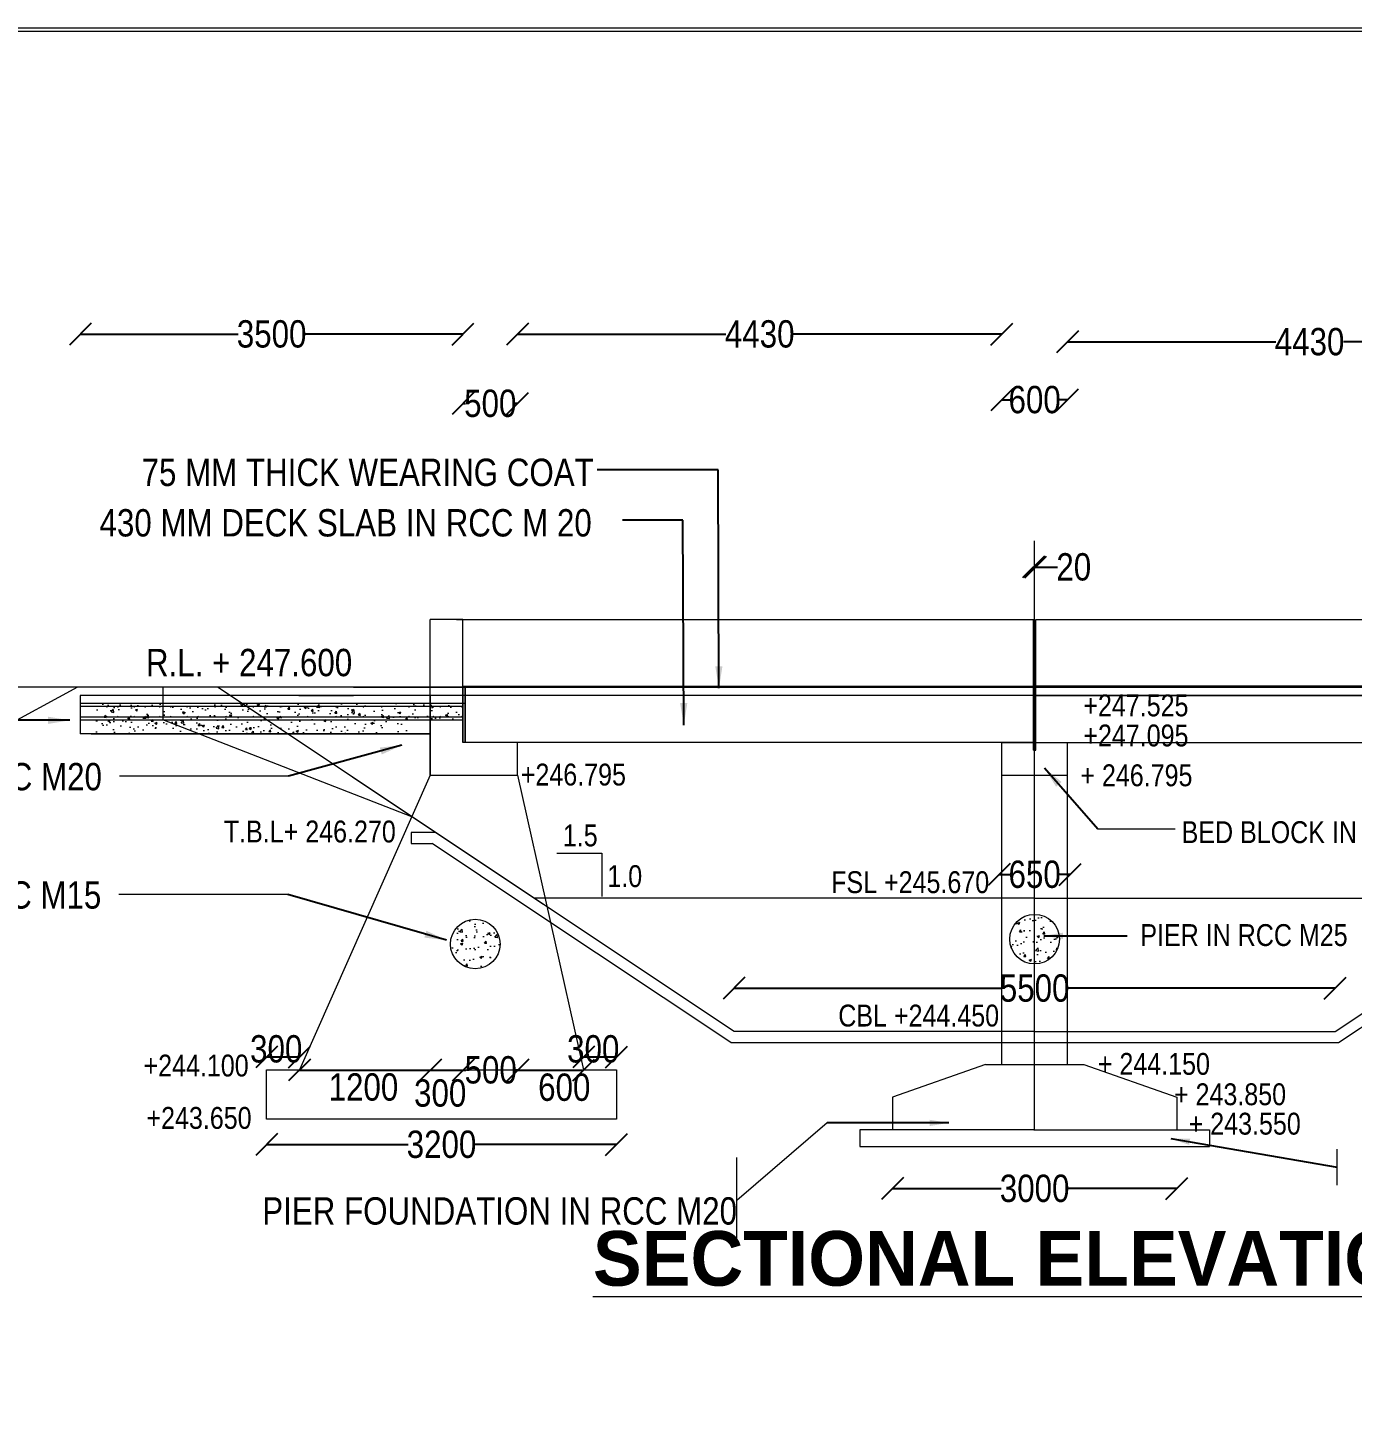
# Model space of a CAD drawing. Header units: millimetres. Extents: x 449734 to 511101, y -148614 to -102958.
# Drawn here: x 463868 to 475985, y -115641 to -102958 of the extents above; entities that cross this region are included whole.
import ezdxf
from ezdxf.enums import TextEntityAlignment as Align

# ---------------------------------------------------------------- set-up
doc = ezdxf.new("R2010")
doc.units = ezdxf.units.MM
doc.header["$LTSCALE"] = 300
doc.header["$MEASUREMENT"] = 0
doc.layers.add('MAIN', color=7, linetype='Continuous')
doc.styles.add('ARIAL NARROW', font='ARIALN.TTF', dxfattribs={"height": 250})
doc.styles.add('CITYBLUEPR', font='cityb___.ttf')
doc.dimstyles.get("Standard").update_dxf_attribs({"dimtxt": 200, "dimasz": 200, "dimexe": 0.18, "dimexo": 0.0625, "dimgap": 0.09, "dimtad": 0, "dimdec": 0, "dimzin": 0, "dimdsep": 46, "dimtxsty": 'ARIAL NARROW', "dimcen": 0.0851, "dimdle": 0.1, "dimse1": 1, "dimse2": 1, "dimadec": 0, "dimazin": 0, "dimtfac": 1, "dimtdec": 0, "dimtofl": 0, "dimtmove": 0, "dimatfit": 3, "dimfxl": 1, "dimtolj": 1, "dimtzin": 0, "dimarcsym": 0})
doc.dimstyles.new('STANDARD$0', dxfattribs={"dimscale": 88.888889, "dimtxt": 0.02, "dimasz": 0.02, "dimexe": 0.05, "dimexo": 0.1, "dimgap": 0.002, "dimtad": 2, "dimdec": 0, "dimzin": 1, "dimdsep": 46, "dimtxsty": 'Standard', "dimcen": 0.09, "dimadec": 0, "dimazin": 0, "dimtfac": 1, "dimtdec": 4, "dimtofl": 0, "dimtmove": 0, "dimatfit": 3, "dimfxl": 1, "dimtolj": 1, "dimtzin": 1, "dimarcsym": 0})
doc.dimstyles.new('STANDARD$7', dxfattribs={"dimtxt": 2, "dimasz": 2, "dimexe": 1.25, "dimexo": 0.625, "dimtad": 1, "dimdec": 0, "dimlfac": 0.5, "dimdsep": 46, "dimtxsty": 'ARIAL NARROW', "dimcen": 2.5, "dimdle": 0.1, "dimse1": 1, "dimse2": 1, "dimadec": 0, "dimazin": 0, "dimtfac": 1, "dimtdec": 0, "dimtmove": 0, "dimatfit": 3, "dimfxl": 1, "dimtolj": 1, "dimtzin": 0, "dimarcsym": 0})

# ---------------------------------------------------------------- blocks, each defined once
blk = doc.blocks.new('_Oblique')
at = {"color": 0, "linetype": 'ByBlock', "lineweight": -2}
blk.add_line((-0.5, -0.5), (0.5, 0.5), dxfattribs=at)
blk = doc.blocks.new('*D2')
at = {"layer": 'Defpoints', "color": 0, "lineweight": 9, "transparency": 16777216}
for p in [(473089, -107891), (473089, -108220), (473069, -108370)]:
    blk.add_point(p, dxfattribs=at)
at = {"layer": 'MAIN', "color": 0, "lineweight": -2, "transparency": 16777216}
for p, q in [((473069, -107891), (473089, -107891)), ((473089, -107891), (473289, -107891))]:
    blk.add_line(p, q, dxfattribs=at)
at = {"layer": 'MAIN', "color": 0, "lineweight": -2, "transparency": 16777216, "xscale": 200, "yscale": 200, "zscale": 200, "rotation": 180}
blk.add_blockref('_Oblique', (473069, -107891), dxfattribs=at)
at = {"layer": 'MAIN', "color": 0, "lineweight": -2, "transparency": 16777216, "xscale": 200, "yscale": 200, "zscale": 200}
blk.add_blockref('_Oblique', (473089, -107891), dxfattribs=at)
at = {"layer": 'MAIN', "color": 0, "lineweight": 9, "transparency": 16777216, "insert": (473437, -107891), "char_height": 250, "attachment_point": 5, "style": 'ARIAL NARROW'}
blk.add_mtext('\\A1;20', dxfattribs=at)
blk = doc.blocks.new('*D3')
at = {"layer": 'Defpoints', "color": 0, "lineweight": 9, "transparency": 16777216}
for p in [(471779, -113040), (474379, -113040), (474379, -113576)]:
    blk.add_point(p, dxfattribs=at)
at = {"layer": 'MAIN', "color": 0, "lineweight": -2, "transparency": 16777216}
for p, q in [((471779, -113576), (472773, -113576)), ((474379, -113576), (473385, -113576))]:
    blk.add_line(p, q, dxfattribs=at)
at = {"layer": 'MAIN', "color": 0, "lineweight": -2, "transparency": 16777216, "xscale": 200, "yscale": 200, "zscale": 200, "rotation": 180}
blk.add_blockref('_Oblique', (471779, -113576), dxfattribs=at)
at = {"layer": 'MAIN', "color": 0, "lineweight": -2, "transparency": 16777216, "xscale": 200, "yscale": 200, "zscale": 200}
blk.add_blockref('_Oblique', (474379, -113576), dxfattribs=at)
at = {"layer": 'MAIN', "color": 0, "lineweight": 9, "transparency": 16777216, "insert": (473079, -113576), "char_height": 250, "attachment_point": 5, "style": 'ARIAL NARROW'}
blk.add_mtext('\\A1;3000', dxfattribs=at)
blk = doc.blocks.new('*D4')
at = {"layer": 'Defpoints', "color": 0, "lineweight": 9, "transparency": 16777216}
for p in [(473379, -106361), (472779, -111271), (473379, -111271)]:
    blk.add_point(p, dxfattribs=at)
at = {"layer": 'MAIN', "color": 0, "lineweight": -2, "transparency": 16777216}
for p, q in [((472779, -106361), (472852, -106361)), ((473379, -106361), (473306, -106361))]:
    blk.add_line(p, q, dxfattribs=at)
at = {"layer": 'MAIN', "color": 0, "lineweight": -2, "transparency": 16777216, "xscale": 200, "yscale": 200, "zscale": 200, "rotation": 180}
blk.add_blockref('_Oblique', (472779, -106361), dxfattribs=at)
at = {"layer": 'MAIN', "color": 0, "lineweight": -2, "transparency": 16777216, "xscale": 200, "yscale": 200, "zscale": 200}
blk.add_blockref('_Oblique', (473379, -106361), dxfattribs=at)
at = {"layer": 'MAIN', "color": 0, "lineweight": 9, "transparency": 16777216, "insert": (473079, -106361), "char_height": 250, "attachment_point": 5, "style": 'ARIAL NARROW'}
blk.add_mtext('\\A1;600', dxfattribs=at)
blk = doc.blocks.new('*D5')
at = {"layer": 'Defpoints', "color": 0, "lineweight": 9, "transparency": 16777216}
for p in [(468349, -105760), (472779, -109495), (468349, -109645)]:
    blk.add_point(p, dxfattribs=at)
at = {"layer": 'MAIN', "color": 0, "lineweight": -2, "transparency": 16777216}
for p, q in [((468349, -105760), (470254, -105760)), ((472779, -105760), (470874, -105760))]:
    blk.add_line(p, q, dxfattribs=at)
at = {"layer": 'MAIN', "color": 0, "lineweight": -2, "transparency": 16777216, "xscale": 200, "yscale": 200, "zscale": 200, "rotation": 180}
blk.add_blockref('_Oblique', (468349, -105760), dxfattribs=at)
at = {"layer": 'MAIN', "color": 0, "lineweight": -2, "transparency": 16777216, "xscale": 200, "yscale": 200, "zscale": 200}
blk.add_blockref('_Oblique', (472779, -105760), dxfattribs=at)
at = {"layer": 'MAIN', "color": 0, "lineweight": 9, "transparency": 16777216, "insert": (470564, -105760), "char_height": 250, "attachment_point": 5, "style": 'ARIAL NARROW'}
blk.add_mtext('\\A1;4430', dxfattribs=at)
blk = doc.blocks.new('*D7')
at = {"layer": 'Defpoints', "color": 0, "lineweight": 9, "transparency": 16777216}
for p in [(467849, -106395), (467849, -111011), (468349, -111011)]:
    blk.add_point(p, dxfattribs=at)
at = {"layer": 'MAIN', "color": 0, "lineweight": -2, "transparency": 16777216}
for p, q in [((467849, -106395), (467873, -106395)), ((468349, -106395), (468325, -106395))]:
    blk.add_line(p, q, dxfattribs=at)
at = {"layer": 'MAIN', "color": 0, "lineweight": -2, "transparency": 16777216, "xscale": 200, "yscale": 200, "zscale": 200, "rotation": 180}
blk.add_blockref('_Oblique', (467849, -106395), dxfattribs=at)
at = {"layer": 'MAIN', "color": 0, "lineweight": -2, "transparency": 16777216, "xscale": 200, "yscale": 200, "zscale": 200}
blk.add_blockref('_Oblique', (468349, -106395), dxfattribs=at)
at = {"layer": 'MAIN', "color": 0, "lineweight": 9, "transparency": 16777216, "insert": (468099, -106395), "char_height": 250, "attachment_point": 5, "style": 'ARIAL NARROW'}
blk.add_mtext('\\A1;500', dxfattribs=at)
blk = doc.blocks.new('*D8')
at = {"layer": 'Defpoints', "color": 0, "lineweight": 9, "transparency": 16777216}
for p in [(477809, -105831), (473379, -109565), (477809, -109715)]:
    blk.add_point(p, dxfattribs=at)
at = {"layer": 'MAIN', "color": 0, "lineweight": -2, "transparency": 16777216}
for p, q in [((473379, -105831), (475284, -105831)), ((477809, -105831), (475904, -105831))]:
    blk.add_line(p, q, dxfattribs=at)
at = {"layer": 'MAIN', "color": 0, "lineweight": -2, "transparency": 16777216, "xscale": 200, "yscale": 200, "zscale": 200, "rotation": 180}
blk.add_blockref('_Oblique', (473379, -105831), dxfattribs=at)
at = {"layer": 'MAIN', "color": 0, "lineweight": -2, "transparency": 16777216, "xscale": 200, "yscale": 200, "zscale": 200}
blk.add_blockref('_Oblique', (477809, -105831), dxfattribs=at)
at = {"layer": 'MAIN', "color": 0, "lineweight": 9, "transparency": 16777216, "insert": (475594, -105831), "char_height": 250, "attachment_point": 5, "style": 'ARIAL NARROW'}
blk.add_mtext('\\A1;4430', dxfattribs=at)
blk = doc.blocks.new('*D9')
at = {"layer": 'Defpoints', "color": 0, "lineweight": 9, "transparency": 16777216}
for p in [(472779, -106361), (472779, -111271), (473379, -111271)]:
    blk.add_point(p, dxfattribs=at)
at = {"layer": 'MAIN', "color": 0, "lineweight": -2, "transparency": 16777216}
for p, q in [((472779, -106361), (472852, -106361)), ((473379, -106361), (473306, -106361))]:
    blk.add_line(p, q, dxfattribs=at)
at = {"layer": 'MAIN', "color": 0, "lineweight": -2, "transparency": 16777216, "xscale": 200, "yscale": 200, "zscale": 200, "rotation": 180}
blk.add_blockref('_Oblique', (472779, -106361), dxfattribs=at)
at = {"layer": 'MAIN', "color": 0, "lineweight": -2, "transparency": 16777216, "xscale": 200, "yscale": 200, "zscale": 200}
blk.add_blockref('_Oblique', (473379, -106361), dxfattribs=at)
at = {"layer": 'MAIN', "color": 0, "lineweight": 9, "transparency": 16777216, "insert": (473079, -106361), "char_height": 250, "attachment_point": 5, "style": 'ARIAL NARROW'}
blk.add_mtext('\\A1;600', dxfattribs=at)
blk = doc.blocks.new('*D10')
at = {"layer": 'Defpoints', "color": 0, "lineweight": 9, "transparency": 16777216}
for p in [(468353, -112492), (468953, -112492), (468953, -112492)]:
    blk.add_point(p, dxfattribs=at)
at = {"layer": 'MAIN', "color": 0, "lineweight": -2, "transparency": 16777216}
blk.add_line((468353, -112492), (468953, -112492), dxfattribs=at)
at = {"layer": 'MAIN', "color": 0, "lineweight": -2, "transparency": 16777216, "xscale": 200, "yscale": 200, "zscale": 200, "rotation": 180}
blk.add_blockref('_Oblique', (468353, -112492), dxfattribs=at)
at = {"layer": 'MAIN', "color": 0, "lineweight": -2, "transparency": 16777216, "xscale": 200, "yscale": 200, "zscale": 200}
blk.add_blockref('_Oblique', (468953, -112492), dxfattribs=at)
at = {"layer": 'MAIN', "color": 0, "lineweight": 9, "transparency": 16777216, "insert": (468776, -112651), "char_height": 250, "attachment_point": 5, "style": 'ARIAL NARROW'}
blk.add_mtext('\\A1;600', dxfattribs=at)
blk = doc.blocks.new('*D11')
at = {"layer": 'Defpoints', "color": 0, "lineweight": 9, "transparency": 16777216}
for p in [(464349, -105760), (467849, -109307), (464349, -109757)]:
    blk.add_point(p, dxfattribs=at)
at = {"layer": 'MAIN', "color": 0, "lineweight": -2, "transparency": 16777216}
for p, q in [((464349, -105760), (465793, -105760)), ((467849, -105760), (466405, -105760))]:
    blk.add_line(p, q, dxfattribs=at)
at = {"layer": 'MAIN', "color": 0, "lineweight": -2, "transparency": 16777216, "xscale": 200, "yscale": 200, "zscale": 200, "rotation": 180}
blk.add_blockref('_Oblique', (464349, -105760), dxfattribs=at)
at = {"layer": 'MAIN', "color": 0, "lineweight": -2, "transparency": 16777216, "xscale": 200, "yscale": 200, "zscale": 200}
blk.add_blockref('_Oblique', (467849, -105760), dxfattribs=at)
at = {"layer": 'MAIN', "color": 0, "lineweight": 9, "transparency": 16777216, "insert": (466099, -105760), "char_height": 250, "attachment_point": 5, "style": 'ARIAL NARROW'}
blk.add_mtext('\\A1;3500', dxfattribs=at)
blk = doc.blocks.new('*D12')
at = {"layer": 'Defpoints', "color": 0, "lineweight": 9, "transparency": 16777216}
for p in [(466053, -112873), (469253, -112873), (469253, -113173)]:
    blk.add_point(p, dxfattribs=at)
at = {"layer": 'MAIN', "color": 0, "lineweight": -2, "transparency": 16777216}
for p, q in [((466053, -113173), (467347, -113173)), ((469253, -113173), (467959, -113173))]:
    blk.add_line(p, q, dxfattribs=at)
at = {"layer": 'MAIN', "color": 0, "lineweight": -2, "transparency": 16777216, "xscale": 200, "yscale": 200, "zscale": 200, "rotation": 180}
blk.add_blockref('_Oblique', (466053, -113173), dxfattribs=at)
at = {"layer": 'MAIN', "color": 0, "lineweight": -2, "transparency": 16777216, "xscale": 200, "yscale": 200, "zscale": 200}
blk.add_blockref('_Oblique', (469253, -113173), dxfattribs=at)
at = {"layer": 'MAIN', "color": 0, "lineweight": 9, "transparency": 16777216, "insert": (467653, -113173), "char_height": 250, "attachment_point": 5, "style": 'ARIAL NARROW'}
blk.add_mtext('\\A1;3200', dxfattribs=at)
blk = doc.blocks.new('*D13')
at = {"layer": 'Defpoints', "color": 0, "lineweight": 9, "transparency": 16777216}
for p in [(467853, -112492), (468353, -112492), (468353, -112492)]:
    blk.add_point(p, dxfattribs=at)
at = {"layer": 'MAIN', "color": 0, "lineweight": -2, "transparency": 16777216}
for p, q in [((467853, -112492), (467877, -112492)), ((468353, -112492), (468329, -112492))]:
    blk.add_line(p, q, dxfattribs=at)
at = {"layer": 'MAIN', "color": 0, "lineweight": -2, "transparency": 16777216, "xscale": 200, "yscale": 200, "zscale": 200, "rotation": 180}
blk.add_blockref('_Oblique', (467853, -112492), dxfattribs=at)
at = {"layer": 'MAIN', "color": 0, "lineweight": -2, "transparency": 16777216, "xscale": 200, "yscale": 200, "zscale": 200}
blk.add_blockref('_Oblique', (468353, -112492), dxfattribs=at)
at = {"layer": 'MAIN', "color": 0, "lineweight": 9, "transparency": 16777216, "insert": (468103, -112492), "char_height": 250, "attachment_point": 5, "style": 'ARIAL NARROW'}
blk.add_mtext('\\A1;500', dxfattribs=at)
blk = doc.blocks.new('*D14')
at = {"layer": 'Defpoints', "color": 0, "lineweight": 9, "transparency": 16777216}
for p in [(467553, -112492), (467853, -112492), (467853, -112492)]:
    blk.add_point(p, dxfattribs=at)
at = {"layer": 'MAIN', "color": 0, "lineweight": -2, "transparency": 16777216}
blk.add_line((467553, -112492), (467853, -112492), dxfattribs=at)
at = {"layer": 'MAIN', "color": 0, "lineweight": -2, "transparency": 16777216, "xscale": 200, "yscale": 200, "zscale": 200, "rotation": 180}
blk.add_blockref('_Oblique', (467553, -112492), dxfattribs=at)
at = {"layer": 'MAIN', "color": 0, "lineweight": -2, "transparency": 16777216, "xscale": 200, "yscale": 200, "zscale": 200}
blk.add_blockref('_Oblique', (467853, -112492), dxfattribs=at)
at = {"layer": 'MAIN', "color": 0, "lineweight": 9, "transparency": 16777216, "insert": (467641, -112704), "char_height": 250, "attachment_point": 5, "style": 'ARIAL NARROW'}
blk.add_mtext('\\A1;300', dxfattribs=at)
blk = doc.blocks.new('*D15')
at = {"layer": 'Defpoints', "color": 0, "lineweight": 9, "transparency": 16777216}
for p in [(466353, -112492), (467553, -112492), (467553, -112492)]:
    blk.add_point(p, dxfattribs=at)
at = {"layer": 'MAIN', "color": 0, "lineweight": -2, "transparency": 16777216}
blk.add_line((466353, -112492), (467553, -112492), dxfattribs=at)
at = {"layer": 'MAIN', "color": 0, "lineweight": -2, "transparency": 16777216, "xscale": 200, "yscale": 200, "zscale": 200, "rotation": 180}
blk.add_blockref('_Oblique', (466353, -112492), dxfattribs=at)
at = {"layer": 'MAIN', "color": 0, "lineweight": -2, "transparency": 16777216, "xscale": 200, "yscale": 200, "zscale": 200}
blk.add_blockref('_Oblique', (467553, -112492), dxfattribs=at)
at = {"layer": 'MAIN', "color": 0, "lineweight": 9, "transparency": 16777216, "insert": (466939, -112649), "char_height": 250, "attachment_point": 5, "style": 'ARIAL NARROW'}
blk.add_mtext('\\A1;1200', dxfattribs=at)
blk = doc.blocks.new('*D16')
at = {"layer": 'Defpoints', "color": 0, "lineweight": 9, "transparency": 16777216}
for p in [(466053, -112371), (466353, -112371), (466353, -112373)]:
    blk.add_point(p, dxfattribs=at)
at = {"layer": 'MAIN', "color": 0, "lineweight": -2, "transparency": 16777216}
blk.add_line((466053, -112373), (466353, -112373), dxfattribs=at)
at = {"layer": 'MAIN', "color": 0, "lineweight": -2, "transparency": 16777216, "xscale": 200, "yscale": 200, "zscale": 200, "rotation": 180}
blk.add_blockref('_Oblique', (466053, -112373), dxfattribs=at)
at = {"layer": 'MAIN', "color": 0, "lineweight": -2, "transparency": 16777216, "xscale": 200, "yscale": 200, "zscale": 200}
blk.add_blockref('_Oblique', (466353, -112373), dxfattribs=at)
at = {"layer": 'MAIN', "color": 0, "lineweight": 9, "transparency": 16777216, "insert": (466141, -112300), "char_height": 250, "attachment_point": 5, "style": 'ARIAL NARROW'}
blk.add_mtext('\\A1;300', dxfattribs=at)
blk = doc.blocks.new('*D38')
at = {"layer": 'Defpoints', "color": 0, "lineweight": 9, "transparency": 16777216}
for p in [(473404, -110703), (472754, -111641), (473404, -111641)]:
    blk.add_point(p, dxfattribs=at)
at = {"layer": 'MAIN', "color": 0, "lineweight": -2, "transparency": 16777216}
for p, q in [((472754, -110703), (472852, -110703)), ((473404, -110703), (473306, -110703))]:
    blk.add_line(p, q, dxfattribs=at)
at = {"layer": 'MAIN', "color": 0, "lineweight": -2, "transparency": 16777216, "xscale": 200, "yscale": 200, "zscale": 200, "rotation": 180}
blk.add_blockref('_Oblique', (472754, -110703), dxfattribs=at)
at = {"layer": 'MAIN', "color": 0, "lineweight": -2, "transparency": 16777216, "xscale": 200, "yscale": 200, "zscale": 200}
blk.add_blockref('_Oblique', (473404, -110703), dxfattribs=at)
at = {"layer": 'MAIN', "color": 0, "lineweight": 9, "transparency": 16777216, "insert": (473079, -110703), "char_height": 250, "attachment_point": 5, "style": 'ARIAL NARROW'}
blk.add_mtext('\\A1;650', dxfattribs=at)
blk = doc.blocks.new('*D41')
at = {"layer": 'Defpoints', "color": 0, "lineweight": 9, "transparency": 16777216}
for p in [(470329, -111446), (475829, -111446), (475829, -111744)]:
    blk.add_point(p, dxfattribs=at)
at = {"layer": 'MAIN', "color": 0, "lineweight": -2, "transparency": 16777216}
for p, q in [((470329, -111744), (472773, -111744)), ((475829, -111744), (473385, -111744))]:
    blk.add_line(p, q, dxfattribs=at)
at = {"layer": 'MAIN', "color": 0, "lineweight": -2, "transparency": 16777216, "xscale": 200, "yscale": 200, "zscale": 200, "rotation": 180}
blk.add_blockref('_Oblique', (470329, -111744), dxfattribs=at)
at = {"layer": 'MAIN', "color": 0, "lineweight": -2, "transparency": 16777216, "xscale": 200, "yscale": 200, "zscale": 200}
blk.add_blockref('_Oblique', (475829, -111744), dxfattribs=at)
at = {"layer": 'MAIN', "color": 0, "lineweight": 9, "transparency": 16777216, "insert": (473079, -111744), "char_height": 250, "attachment_point": 5, "style": 'ARIAL NARROW'}
blk.add_mtext('\\A1;5500', dxfattribs=at)
blk = doc.blocks.new('*D57')
at = {"layer": 'Defpoints', "color": 0, "lineweight": 9, "transparency": 16777216}
for p in [(468953, -112371), (469253, -112371), (469253, -112373)]:
    blk.add_point(p, dxfattribs=at)
at = {"layer": 'MAIN', "color": 0, "lineweight": -2, "transparency": 16777216}
blk.add_line((468953, -112373), (469253, -112373), dxfattribs=at)
at = {"layer": 'MAIN', "color": 0, "lineweight": -2, "transparency": 16777216, "xscale": 200, "yscale": 200, "zscale": 200, "rotation": 180}
blk.add_blockref('_Oblique', (468953, -112373), dxfattribs=at)
at = {"layer": 'MAIN', "color": 0, "lineweight": -2, "transparency": 16777216, "xscale": 200, "yscale": 200, "zscale": 200}
blk.add_blockref('_Oblique', (469253, -112373), dxfattribs=at)
at = {"layer": 'MAIN', "color": 0, "lineweight": 9, "transparency": 16777216, "insert": (469041, -112300), "char_height": 250, "attachment_point": 5, "style": 'ARIAL NARROW'}
blk.add_mtext('\\A1;300', dxfattribs=at)

msp = doc.modelspace()

# ---------------------------------------------------------------- hatches: boundary and pattern name
at = {"layer": 'MAIN', "lineweight": 9}
h = msp.add_hatch(dxfattribs=at)
h.set_pattern_fill('AR-CONC', color=0, scale=30, style=0)
h.set_pattern_definition([(50, (-106969.49, -90122.16), (215.178055, -18.82564), [22.5, -247.5]), (355, (-106969.5, -90122.16), (-41.6254, 225.65764), [18, -198]), (100.4514, (-106951.56, -90123.73), (173.552815, 206.83186), [19.12206, -210.34263]), (46.1842, (-106969.5, -90062.16), (320.17231, -49.6557), [33.75, -371.25]), (96.6356, (-106942.8, -90066.3), (280.39881, 292.23536), [28.68309, -315.5139]), (351.1842, (-106969.5, -90062.16), (280.39858, 292.23558), [27, -297]), (21, (-106939.49, -90077.16), (179.072116, -120.785667), [22.5, -247.5]), (326, (-106939.5, -90077.16), (72.9946, 217.54501), [18, -198]), (71.4514, (-106924.57, -90087.22), (252.06679, 96.75915), [19.12206, -210.34263]), (37.5, (-106969.49, -90122.16), (3.647957, 99.868156), [0, -195.6, 0, -201, 0, -198.75]), (7.5, (-106969.49, -90122.16), (78.920861, 118.323514), [0, -114.6, 0, -191.1, 0, -75.75]), (327.5, (-107036.39, -90122.16), (160.146731, -6.766462), [0, -75, 0, -234, 0, -310.5]), (317.5, (-107066.39, -90122.16), (174.95585, 30.031495), [0, -97.5, 0, -155.4, 0, -220.5])])
h.paths.add_polyline_path([(467849, -109140.4), (464449, -109140.4), (464449, -109415.4), (467349, -109415.4), (467349, -109290.4), (467849, -109290.4)])
h = msp.add_hatch(dxfattribs=at)
h.set_pattern_fill('AR-CONC', color=0, scale=30, style=0)
h.set_pattern_definition([(50, (-87913.26, -213129.93), (215.178055, -18.82564), [22.5, -247.5]), (355, (-87913.26, -213129.93), (-41.6254, 225.65764), [18, -198]), (100.4514, (-87895.33, -213131.5), (173.552815, 206.83186), [19.12206, -210.34263]), (46.1842, (-87913.26, -213069.93), (320.17231, -49.6557), [33.75, -371.25]), (96.6356, (-87886.58, -213074.07), (280.39881, 292.23536), [28.68309, -315.5139]), (351.1842, (-87913.26, -213069.93), (280.39858, 292.23558), [27, -297]), (21, (-87883.26, -213084.93), (179.072116, -120.785667), [22.5, -247.5]), (326, (-87883.26, -213084.93), (72.9946, 217.54501), [18, -198]), (71.4514, (-87868.34, -213095), (252.06679, 96.75915), [19.12206, -210.34263]), (37.5, (-87913.26, -213129.93), (3.647957, 99.868156), [0, -195.6, 0, -201, 0, -198.75]), (7.5, (-87913.26, -213129.93), (78.920861, 118.323514), [0, -114.6, 0, -191.1, 0, -75.75]), (327.5, (-87980.16, -213129.93), (160.146731, -6.766462), [0, -75, 0, -234, 0, -310.5]), (317.5, (-88010.16, -213129.93), (174.95585, 30.031495), [0, -97.5, 0, -155.4, 0, -220.5])])
edge = h.paths.add_edge_path()
edge.add_arc((473074.3, -111295), 226.8, 0, 360)
h = msp.add_hatch(dxfattribs=at)
h.set_pattern_fill('AR-CONC', color=0, scale=30, style=0)
h.set_pattern_definition([(50, (-86217.36, -213366.46), (215.178055, -18.82564), [22.5, -247.5]), (355, (-86217.36, -213366.46), (-41.6254, 225.65764), [18, -198]), (100.4514, (-86199.43, -213368.03), (173.552815, 206.83186), [19.12206, -210.34263]), (46.1842, (-86217.36, -213306.46), (320.17231, -49.6557), [33.75, -371.25]), (96.6356, (-86190.68, -213310.6), (280.39881, 292.23536), [28.68309, -315.5139]), (351.1842, (-86217.36, -213306.46), (280.39858, 292.23558), [27, -297]), (21, (-86187.36, -213321.46), (179.072116, -120.785667), [22.5, -247.5]), (326, (-86187.36, -213321.46), (72.9946, 217.54501), [18, -198]), (71.4514, (-86172.44, -213331.53), (252.06679, 96.75915), [19.12206, -210.34263]), (37.5, (-86217.36, -213366.465), (3.647957, 99.868156), [0, -195.6, 0, -201, 0, -198.75]), (7.5, (-86217.36, -213366.46), (78.920861, 118.323514), [0, -114.6, 0, -191.1, 0, -75.75]), (327.5, (-86284.26, -213366.465), (160.146731, -6.766462), [0, -75, 0, -234, 0, -310.5]), (317.5, (-86314.26, -213366.46), (174.95585, 30.031495), [0, -97.5, 0, -155.4, 0, -220.5])])
edge = h.paths.add_edge_path()
edge.add_arc((467961.9, -111339.6), 226.8, 0, 360)

# ---------------------------------------------------------------- linework, layer by layer
at = {"color": 0, "linetype": 'ByBlock', "lineweight": 9}
for p, q in [((464324, -108990.4), (462251, -110110.4)), ((471181.1, -112975.8), (470354.6, -113684.3))]:
    msp.add_line(p, q, dxfattribs=at)
for points in [[(449734.5, -102957.7), (511100.5, -102957.7), (511100.5, -148614.2), (449734.5, -148614.2)], [(449764.5, -102987.7), (511070.5, -102987.7), (511070.5, -148584.2), (449764.5, -148584.2)]]:
    msp.add_lwpolyline(points, close=True, dxfattribs=at)
at = {"layer": 'MAIN', "color": 0, "lineweight": 9}
for p, q in [((449764.5, -102987.7), (511070.5, -102987.7)), ((473079, -113046), (473079, -107652.8)), ((467849, -108370.4), (467549, -108370.4)), ((467549, -108970.4), (467549, -108370.4)), ((467609, -108370.4), (467549, -108370.4)), ((467849.2, -108370.4), (467549.2, -108370.4)), ((467789, -108370.4), (467609, -108370.4)), ((467789.2, -108370.4), (467609.2, -108370.4)), ((467789, -108370.4), (467849, -108370.4)), ((467789.2, -108370.4), (467849.2, -108370.4)), ((467849, -109065.4), (467849, -108370.4)), ((473069, -109545.4), (473069, -108370.4)), ((473069, -108970.4), (473069, -108370.4)), ((473089, -109545.4), (473089, -108370.4)), ((473471, -108990.4), (458828.5, -108990.4)), ((467848.6, -109065.4), (464348.6, -109065.4)), ((464348.6, -109065.4), (464348.6, -109415.4)), ((467849, -109065.4), (464449, -109065.4)), ((465104, -108990.4), (465104, -109290.4)), ((470329, -112140.4), (465604, -108990.4)), ((466849, -109065.4), (466349, -109065.4)), ((466349, -109065.4), (466849, -109065.4)), ((473079, -108990.4), (466843.2, -108990.4)), ((466848.2, -108990.4), (479309.8, -108990.4)), ((466848.2, -108990.4), (479309.8, -108990.4)), ((473069, -109065.4), (466849, -109065.4)), ((467154.2, -108990.4), (479003.8, -108990.4)), ((473069, -109065.4), (467304, -109065.4)), ((467549, -109795.4), (467549, -108970.4)), ((467549, -109065.4), (467549, -109795.4)), ((467849, -108995.4), (467849, -109495.4)), ((467849, -109495.4), (467849, -108995.4)), ((467869, -108995.4), (467869, -109495.4)), ((467869, -109495.4), (467869, -108995.4)), ((473069, -109565.4), (473069, -109045.4)), ((473069, -109565.4), (473069, -109065.4)), ((473079, -108990.4), (486222, -108990.4)), ((473079, -108990.4), (479314.8, -108990.4)), ((473089, -109565.4), (473089, -109045.4)), ((473089, -109565.4), (473089, -109065.4)), ((478854, -109065.4), (473089, -109065.4)), ((473089, -109065.4), (479609, -109065.4)), ((475829, -112140.4), (480554, -108990.4)), ((467868.6, -109140.4), (464348.6, -109140.4)), ((467848.6, -109165.4), (464348.6, -109165.4)), ((467869, -109140.4), (464449, -109140.4)), ((467849, -109165.4), (464449, -109165.4)), ((467848.6, -109265.4), (464348.6, -109265.4)), ((467848.6, -109290.4), (464348.6, -109290.4)), ((467849, -109265.4), (464449, -109265.4)), ((467849, -109290.4), (464449, -109290.4)), ((467380.7, -110174.9), (465104, -109289.9)), ((467549, -109415.4), (464348.6, -109415.4)), ((467549, -109415.4), (464449, -109415.4)), ((467549, -109565.4), (467549, -109795.4)), ((468349, -109495.4), (467849, -109495.4)), ((468349, -109495.4), (467849, -109495.4)), ((473079, -109495.4), (467849, -109495.4)), ((473079, -109495.4), (468204, -109495.4)), ((468349, -109795.4), (468349, -109495.4)), ((468349, -109795.4), (468349, -109495.4)), ((468349, -109795.4), (468349, -109495.4)), ((468349, -109795.4), (468349, -109495.4)), ((472779, -112440.4), (472779, -109495.4)), ((472779, -109495.4), (473379, -109495.4)), ((473069, -109565.4), (473089, -109565.4)), ((473079, -109495.4), (477954, -109495.4)), ((473079, -109495.4), (478309, -109495.4)), ((473379, -112440.4), (473379, -109495.4)), ((466252.1, -109805.2), (464706.8, -109805.2)), ((467549, -109795.4), (466353.2, -112491.7)), ((470329, -112140.4), (466842.9, -109816.3)), ((467549, -109795.4), (468349, -109795.4)), ((468349, -109795.4), (468953.2, -112491.7)), ((472779, -109795.4), (473379, -109795.4)), ((475829, -112140.4), (479316.5, -109815.4)), ((467599, -110320.4), (467374, -110320.4)), ((467374, -110320.4), (467374, -110420.4)), ((473657.7, -110287.3), (474363.2, -110287.3)), ((467374, -110420.4), (467567.7, -110420.4)), ((468453.3, -111010.1), (467567.9, -110420.5)), ((468706.6, -110508.2), (469118.2, -110508.2)), ((469118.2, -110508.2), (469118.2, -110903.5)), ((466246.6, -110887.6), (464701.3, -110887.6)), ((473079, -110920.4), (468499, -110920.4)), ((473079, -110920.4), (470329, -110920.4)), ((473079, -110920.4), (477659, -110920.4)), ((470298.6, -112240.3), (468453.3, -111010.1)), ((475859.4, -112240.3), (477704.7, -111010.1)), ((470298.9, -112240.4), (475859.1, -112240.4)), ((473079, -112140.4), (470329, -112140.4)), ((473079, -112140.4), (475829, -112140.4)), ((473079, -112140.4), (475829, -112140.4)), ((466053.2, -112941.2), (466053.2, -112491.7)), ((466053.2, -112491.7), (466353.2, -112491.7)), ((466422.6, -112491.7), (469032.2, -112491.7)), ((468953.2, -112491.7), (469253.2, -112491.7)), ((469253.2, -112491.7), (469253.2, -112941.2)), ((472629, -112440.4), (471779, -112740.4)), ((472629, -112440.4), (472779, -112440.4)), ((472779, -112440.4), (473379, -112440.4)), ((473379, -112440.4), (473529, -112440.4)), ((473529, -112440.4), (474379, -112740.4)), ((471779, -112740.4), (471779, -113040.4)), ((474379, -112740.4), (474379, -113040.4)), ((466053.7, -112941.7), (466053.2, -112941.2)), ((469252.7, -112941.7), (466053.7, -112941.7)), ((473079, -113040.4), (471479, -113040.4)), ((471479, -113040.4), (471479, -113190.4)), ((472179, -113040.4), (472029, -113040.4)), ((473079, -113040.4), (473979, -113040.4)), ((473979, -113040.4), (474679, -113040.4)), ((474679, -113040.4), (474679, -113190.4)), ((471479, -113190.4), (474679, -113190.4)), ((475846.6, -113545.7), (475846.6, -113215.3)), ((470354.6, -114077.6), (470354.6, -113291))]:
    msp.add_line(p, q, dxfattribs=at)
for points in [[(467849.2, -108370.4), (473069, -108370.4), (473069, -108982.5), (467849.2, -108982.5)], [(473089, -108370.4), (478289, -108370.4), (478289, -108981.5), (473089, -108981.5)]]:
    msp.add_lwpolyline(points, close=True, dxfattribs=at)
at = {"layer": 'MAIN', "color": 0, "lineweight": 9, "const_width": 6.25, "flags": 128}
for points in [[(464594.8, -109172.4, -1), (464588.5, -109172.4, -1)], [(464695.1, -109172.4, -1), (464688.9, -109172.4, -1)], [(464844.8, -109172.4, -1), (464838.5, -109172.4, -1)], [(464945.1, -109172.4, -1), (464938.9, -109172.4, -1)], [(465078.9, -109172.4, -1), (465072.6, -109172.4, -1)], [(465179.2, -109172.4, -1), (465173, -109172.4, -1)], [(465328.9, -109172.4, -1), (465322.6, -109172.4, -1)], [(465429.2, -109172.4, -1), (465423, -109172.4, -1)], [(465584.7, -109172.4, -1), (465578.4, -109172.4, -1)], [(465685.1, -109172.4, -1), (465678.8, -109172.4, -1)], [(465934.7, -109172.4, -1), (465928.4, -109172.4, -1)], [(465935.1, -109172.4, -1), (465928.8, -109172.4, -1)], [(466180.4, -109172.4, -1), (466174.2, -109172.4, -1)], [(466180.8, -109172.4, -1), (466174.5, -109172.4, -1)], [(466430.4, -109172.4, -1), (466424.2, -109172.4, -1)], [(466430.8, -109172.4, -1), (466424.5, -109172.4, -1)], [(466691.7, -109172.4, -1), (466685.5, -109172.4, -1)], [(466692.1, -109172.4, -1), (466685.9, -109172.4, -1)], [(466941.7, -109172.4, -1), (466935.5, -109172.4, -1)], [(466942.1, -109172.4, -1), (466935.9, -109172.4, -1)], [(467108.4, -109172.4, -1), (467102.1, -109172.4, -1)], [(467108.7, -109172.4, -1), (467102.5, -109172.4, -1)], [(467358.4, -109172.4, -1), (467352.1, -109172.4, -1)], [(467358.7, -109172.4, -1), (467352.5, -109172.4, -1)], [(467581, -109172.4, -1), (467574.7, -109172.4, -1)], [(467581.4, -109172.4, -1), (467575.1, -109172.4, -1)], [(467644.3, -109172.4, -1), (467638, -109172.4, -1)], [(467843.6, -109172.4, -1), (467837.3, -109172.4, -1)], [(464594.8, -109258.2, -1), (464588.5, -109258.2, -1)], [(464695.1, -109258.2, -1), (464688.9, -109258.2, -1)], [(464844.8, -109258.2, -1), (464838.5, -109258.2, -1)], [(464945.1, -109258.2, -1), (464938.9, -109258.2, -1)], [(465078.9, -109258.2, -1), (465072.6, -109258.2, -1)], [(465179.2, -109258.2, -1), (465173, -109258.2, -1)], [(465328.9, -109258.2, -1), (465322.6, -109258.2, -1)], [(465429.2, -109258.2, -1), (465423, -109258.2, -1)], [(465584.7, -109258.2, -1), (465578.4, -109258.2, -1)], [(465685.1, -109258.2, -1), (465678.8, -109258.2, -1)], [(465934.7, -109258.2, -1), (465928.4, -109258.2, -1)], [(465935.1, -109258.2, -1), (465928.8, -109258.2, -1)], [(466180.4, -109258.2, -1), (466174.2, -109258.2, -1)], [(466180.8, -109258.2, -1), (466174.5, -109258.2, -1)], [(466430.4, -109258.2, -1), (466424.2, -109258.2, -1)], [(466430.8, -109258.2, -1), (466424.5, -109258.2, -1)], [(466691.7, -109258.2, -1), (466685.5, -109258.2, -1)], [(466692.1, -109258.2, -1), (466685.9, -109258.2, -1)], [(466941.7, -109258.2, -1), (466935.5, -109258.2, -1)], [(466942.1, -109258.2, -1), (466935.9, -109258.2, -1)], [(467108.4, -109258.2, -1), (467102.1, -109258.2, -1)], [(467108.7, -109258.2, -1), (467102.5, -109258.2, -1)], [(467358.4, -109258.2, -1), (467352.1, -109258.2, -1)], [(467358.7, -109258.2, -1), (467352.5, -109258.2, -1)], [(467581, -109258.2, -1), (467574.7, -109258.2, -1)], [(467581.4, -109258.2, -1), (467575.1, -109258.2, -1)], [(467644.3, -109258.2, -1), (467638, -109258.2, -1)], [(467843.6, -109258.2, -1), (467837.3, -109258.2, -1)]]:
    msp.add_lwpolyline(points, format="xyb", close=True, dxfattribs=at)
at = {"layer": 'MAIN', "color": 0, "lineweight": 9}
msp.add_lwpolyline([(464449, -109415.4), (467549, -109415.4)], dxfattribs=at)
for centre in [(473078.6, -111295.1), (467961.9, -111339.6)]:
    msp.add_circle(centre, 226.8, dxfattribs=at)
for centre, start, end in [((466843.2, -108990.9), 90, 236.30993), ((467154.2, -108990.9), 90, 236.30993), ((467564.1, -110420.9), 56.33688, 90), ((467567.7, -110420.9), 56.33688, 90), ((467567.7, -110420.9), 56.33688, 90), ((475859.1, -112239.9), 270, 303.69007), ((469252.7, -112941.2), 270, 0)]:
    msp.add_arc(centre, 0.5, start, end, dxfattribs=at)

# ---------------------------------------------------------------- texts
at = {"layer": 'MAIN', "color": 0, "lineweight": 9, "style": 'ARIAL NARROW'}
for s, height, p in [('75 MM THICK WEARING COAT', 250, (464909.2, -107149.8)), ('430 MM DECK SLAB IN RCC M 20', 250, (464524.5, -107611.5)), ('R.L. + 247.600', 250, (464949.2, -108889.6)), ('+ 246.795', 200, (473497.1, -109896.2)), ('T.B.L+ 246.270', 200, (465661.6, -110410.7)), ('+ 244.150', 200, (473657.1, -112535.9)), ('+ 243.850', 200, (474353.6, -112814.1)), ('+ 243.550', 200, (474487.9, -113083))]:
    msp.add_text(s, height=height, dxfattribs=at).set_placement(p)
at = {"layer": 'MAIN', "color": 0, "lineweight": 9, "style": 'CITYBLUEPR'}
msp.add_text("%%USECTIONAL ELEVATION 'A-A'", height=500, dxfattribs=at).set_placement((473822.1, -114465.2), align=Align.CENTER)
at = {"layer": 'MAIN', "color": 0, "lineweight": 9, "char_height": 200, "width": 2930.825, "attachment_point": 1, "style": 'ARIAL NARROW'}
for s, insert in [(' +247.525', (473460.8, -109056.9)), (' +247.095', (473460.8, -109331.9)), (' +246.795', (468314.8, -109689.5)), ('1.5', (468763.2, -110246.1)), ('1.0', (469170.2, -110618.5)), ('FSL +245.670', (471217.3, -110673.8)), (' +244.100', (464863.2, -112351.4)), (' +243.650', (464890, -112830.4))]:
    msp.add_mtext(s, dxfattribs=dict(at, insert=insert))
at = {"layer": 'MAIN', "color": 0, "lineweight": 9, "style": 'ARIAL NARROW'}
for s, insert, char_height, attachment_point in [('FLY WING IN RCC M20', (464546.4, -109810), 250, 6), ('BED BLOCK IN RCC M25', (474423.6, -110317.7), 200, 4), ('ABUTMENT IN CC M15', (464540.9, -110892.4), 250, 6), ('PIER IN RCC M25', (474046, -111259.2), 200, 4), ('CBL +244.450', (471282.7, -111995.6), 200, 4), ('PIER FOUNDATION IN RCC M20 ', (466013.3, -113782.9), 250, 4)]:
    msp.add_mtext(s, dxfattribs=dict(at, insert=insert, char_height=char_height, attachment_point=attachment_point))

# ---------------------------------------------------------------- dimensions: what is measured, and where the dimension line sits
at = {"layer": 'MAIN', "color": 0, "lineweight": 9}
for base, p1, p2, picture, middle in [((464349, -105760.1), (467849, -109306.7), (464349, -109756.7), '*D11', (466099, -105760.1)), ((468349.2, -105760.1), (472779.2, -109494.8), (468349.2, -109644.8), '*D5', (470564.2, -105760.1)), ((467849, -106394.6), (468349, -111010.8), (467849, -111010.8), '*D7', (468099, -106394.6)), ((472779.1, -106360.6), (473379, -111271.3), (472779.1, -111271.3), '*D9', (473079, -106360.6))]:
    dim = msp.add_linear_dim(base=base, p1=p1, p2=p2, angle=180, dimstyle='Standard', override={"dimtxt": 250, "dimblk1": 'Oblique', "dimblk2": 'Oblique', "dimsah": 1}, dxfattribs=at)
    dim.commit()
    dim.dimension.update_dxf_attribs({"geometry": picture, "text_midpoint": middle})
for base, p1, p2, dimstyle, override, picture, middle in [((477809, -105830.6), (473379, -109565.4), (477809, -109715.4), 'Standard', {"dimtxt": 250, "dimblk1": 'Oblique', "dimblk2": 'Oblique', "dimsah": 1}, '*D8', (475594, -105830.6)), ((473378.9, -106360.6), (472779, -111271.3), (473378.9, -111271.3), 'Standard', {"dimtxt": 250, "dimblk1": 'Oblique', "dimblk2": 'Oblique', "dimsah": 1}, '*D4', (473078.9, -106360.6)), ((473089, -107891.4), (473069, -108370.4), (473089, -108220.4), 'Standard', {"dimtxt": 250, "dimblk1": 'Oblique', "dimblk2": 'Oblique', "dimsah": 1}, '*D2', (473437.3, -107891.4)), ((475829, -111744.5), (470329, -111446.4), (475829, -111446.4), 'STANDARD$0', {"dimscale": 1, "dimtxt": 250, "dimasz": 200, "dimexe": 0.18, "dimexo": 0.0625, "dimgap": 0.09, "dimtad": 0, "dimzin": 0, "dimtxsty": 'ARIAL NARROW', "dimblk1": 'Oblique', "dimblk2": 'Oblique', "dimsah": 1, "dimcen": 0.0851, "dimdle": 0.1, "dimse1": 1, "dimse2": 1, "dimtdec": 0, "dimtzin": 0}, '*D41', (473079, -111744.5)), ((468353.2, -112491.7), (467853.2, -112491.7), (468353.2, -112491.7), 'STANDARD$0', {"dimscale": 1, "dimtxt": 250, "dimasz": 200, "dimexe": 0.18, "dimexo": 0.0625, "dimgap": 0.09, "dimtad": 0, "dimzin": 0, "dimtxsty": 'ARIAL NARROW', "dimblk1": 'Oblique', "dimblk2": 'Oblique', "dimsah": 1, "dimcen": 0.0851, "dimdle": 0.1, "dimse1": 1, "dimse2": 1, "dimtdec": 0, "dimtzin": 0}, '*D13', (468103.2, -112491.7)), ((469253.2, -113172.8), (466053.2, -112873), (469253.2, -112873), 'STANDARD$0', {"dimscale": 1, "dimtxt": 250, "dimasz": 200, "dimexe": 0.18, "dimexo": 0.0625, "dimgap": 0.09, "dimtad": 0, "dimzin": 0, "dimtxsty": 'ARIAL NARROW', "dimblk1": 'Oblique', "dimblk2": 'Oblique', "dimsah": 1, "dimcen": 0.0851, "dimdle": 0.1, "dimse1": 1, "dimse2": 1, "dimtdec": 0, "dimtzin": 0}, '*D12', (467653.2, -113172.8))]:
    dim = msp.add_linear_dim(base=base, p1=p1, p2=p2, dimstyle=dimstyle, override=override, dxfattribs=at)
    dim.commit()
    dim.dimension.update_dxf_attribs({"geometry": picture, "text_midpoint": middle})
for base, p1, p2, text, dimstyle, override, picture, middle in [((473404, -110703.4), (472754, -111641.4), (473404, -111641.4), '650', 'STANDARD$0', {"dimscale": 1, "dimtxt": 250, "dimasz": 200, "dimexe": 0.18, "dimexo": 0.0625, "dimgap": 0.09, "dimtad": 0, "dimzin": 0, "dimtxsty": 'ARIAL NARROW', "dimblk1": 'Oblique', "dimblk2": 'Oblique', "dimsah": 1, "dimcen": 0.0851, "dimdle": 0.1, "dimse1": 1, "dimse2": 1, "dimtdec": 0, "dimtzin": 0}, '*D38', (473079, -110703.4)), ((474379, -113576), (471779, -113040.4), (474379, -113040.4), '3000', 'Standard', {"dimtxt": 250, "dimblk1": 'Oblique', "dimblk2": 'Oblique', "dimsah": 1}, '*D3', (473079, -113576))]:
    dim = msp.add_linear_dim(base=base, p1=p1, p2=p2, text=text, dimstyle=dimstyle, override=override, dxfattribs=at)
    dim.commit()
    dim.dimension.update_dxf_attribs({"geometry": picture, "text_midpoint": middle})
for base, p1, p2, picture, middle in [((466353.3, -112373.2), (466053.2, -112371.2), (466353.3, -112370.8), '*D16', (466141.2, -112299.8)), ((469253.3, -112373.2), (468953.2, -112371.2), (469253.3, -112370.8), '*D57', (469041.2, -112299.8)), ((467553, -112491.7), (466352.9, -112491.7), (467553, -112491.9), '*D15', (466939, -112649)), ((467853, -112491.7), (467553.2, -112491.7), (467853, -112491.7), '*D14', (467641.1, -112703.8)), ((468953.2, -112491.7), (468353.5, -112491.7), (468953.2, -112491.7), '*D10', (468776.1, -112651.3))]:
    dim = msp.add_linear_dim(base=base, p1=p1, p2=p2, dimstyle='STANDARD$0', override={"dimscale": 1, "dimtxt": 250, "dimasz": 200, "dimexe": 0.18, "dimexo": 0.0625, "dimgap": 0.09, "dimtad": 0, "dimzin": 0, "dimtxsty": 'ARIAL NARROW', "dimblk1": 'Oblique', "dimblk2": 'Oblique', "dimsah": 1, "dimcen": 0.0851, "dimdle": 0.1, "dimse1": 1, "dimse2": 1, "dimtdec": 0, "dimtmove": 2, "dimtzin": 0}, dxfattribs=at)
    dim.commit()
    dim.dimension.update_dxf_attribs({"geometry": picture, "text_midpoint": middle, "dimtype": 160})

# ---------------------------------------------------------------- leaders
for points, override in [([(470191.2, -108999), (470182.8, -107002.7), (469077, -107002.7)], {"dimtxt": 200, "dimasz": 200, "dimexe": 0.18, "dimexo": 0.0625, "dimgap": 0.09, "dimtad": 0, "dimtoh": 1, "dimlfac": 1, "dimzin": 0, "dimcen": 0.09, "dimtdec": 4, "dimtofl": 0}), ([(469869.8, -109336.1), (469861.4, -107462.8), (469308.5, -107462.8)], {"dimtxt": 200, "dimasz": 200, "dimexe": 0.18, "dimexo": 0.0625, "dimgap": 0.09, "dimtad": 0, "dimtoh": 1, "dimlfac": 1, "dimzin": 0, "dimcen": 0.09, "dimtdec": 4, "dimtofl": 0}), ([(464253.9, -109293.1), (462597.8, -109293.2)], {"dimtxt": 200, "dimasz": 200, "dimexe": 0.18, "dimexo": 0.0625, "dimgap": 0.09, "dimtad": 0, "dimtoh": 1, "dimlfac": 1, "dimzin": 0, "dimcen": 0.09, "dimtdec": 4, "dimtofl": 0}), ([(467290.2, -109521.3), (466252.1, -109805.2)], {"dimtxt": 200, "dimasz": 200, "dimexe": 0.18, "dimexo": 0.0625, "dimgap": 0.09, "dimtad": 0, "dimtoh": 1, "dimlfac": 1, "dimzin": 0, "dimcen": 0.09, "dimtdec": 4, "dimtofl": 0}), ([(473168.4, -109728.5), (473657.7, -110287.3)], {"dimtxt": 200, "dimasz": 200, "dimexe": 0.18, "dimexo": 0.0625, "dimgap": 0.09, "dimtad": 0, "dimtoh": 1, "dimlfac": 1, "dimzin": 0, "dimcen": 0.09, "dimtdec": 4, "dimtofl": 0}), ([(467697.6, -111304.6), (466246.6, -110887.6)], {"dimtxt": 200, "dimasz": 200, "dimexe": 0.18, "dimexo": 0.0625, "dimgap": 0.09, "dimtad": 0, "dimtoh": 1, "dimlfac": 1, "dimzin": 0, "dimcen": 0.09, "dimtdec": 4, "dimtofl": 0}), ([(473163.6, -111264.3), (473924.5, -111264.3)], {"dimtxt": 200, "dimasz": 175, "dimexe": 0.18, "dimexo": 0.0625, "dimgap": 0.09, "dimtad": 0, "dimtoh": 1, "dimlfac": 1, "dimzin": 0, "dimcen": 0.09, "dimtdec": 4, "dimtofl": 0}), ([(472293.3, -112975.8), (471181.1, -112975.8)], {"dimtxt": 200, "dimasz": 175, "dimexe": 0.18, "dimexo": 0.0625, "dimgap": 0.09, "dimtad": 0, "dimtoh": 1, "dimlfac": 1, "dimzin": 0, "dimcen": 0.09, "dimtdec": 4, "dimtofl": 0}), ([(474324.9, -113119.5), (475846.6, -113380.5)], {"dimtxt": 200, "dimasz": 175, "dimexe": 0.18, "dimexo": 0.0625, "dimgap": 0.09, "dimtad": 0, "dimtoh": 1, "dimlfac": 1, "dimzin": 0, "dimcen": 0.09, "dimtdec": 4, "dimtofl": 0})]:
    msp.add_leader(points, dimstyle='STANDARD$7', override=override, dxfattribs=at)

doc.saveas('drawing.dxf')
